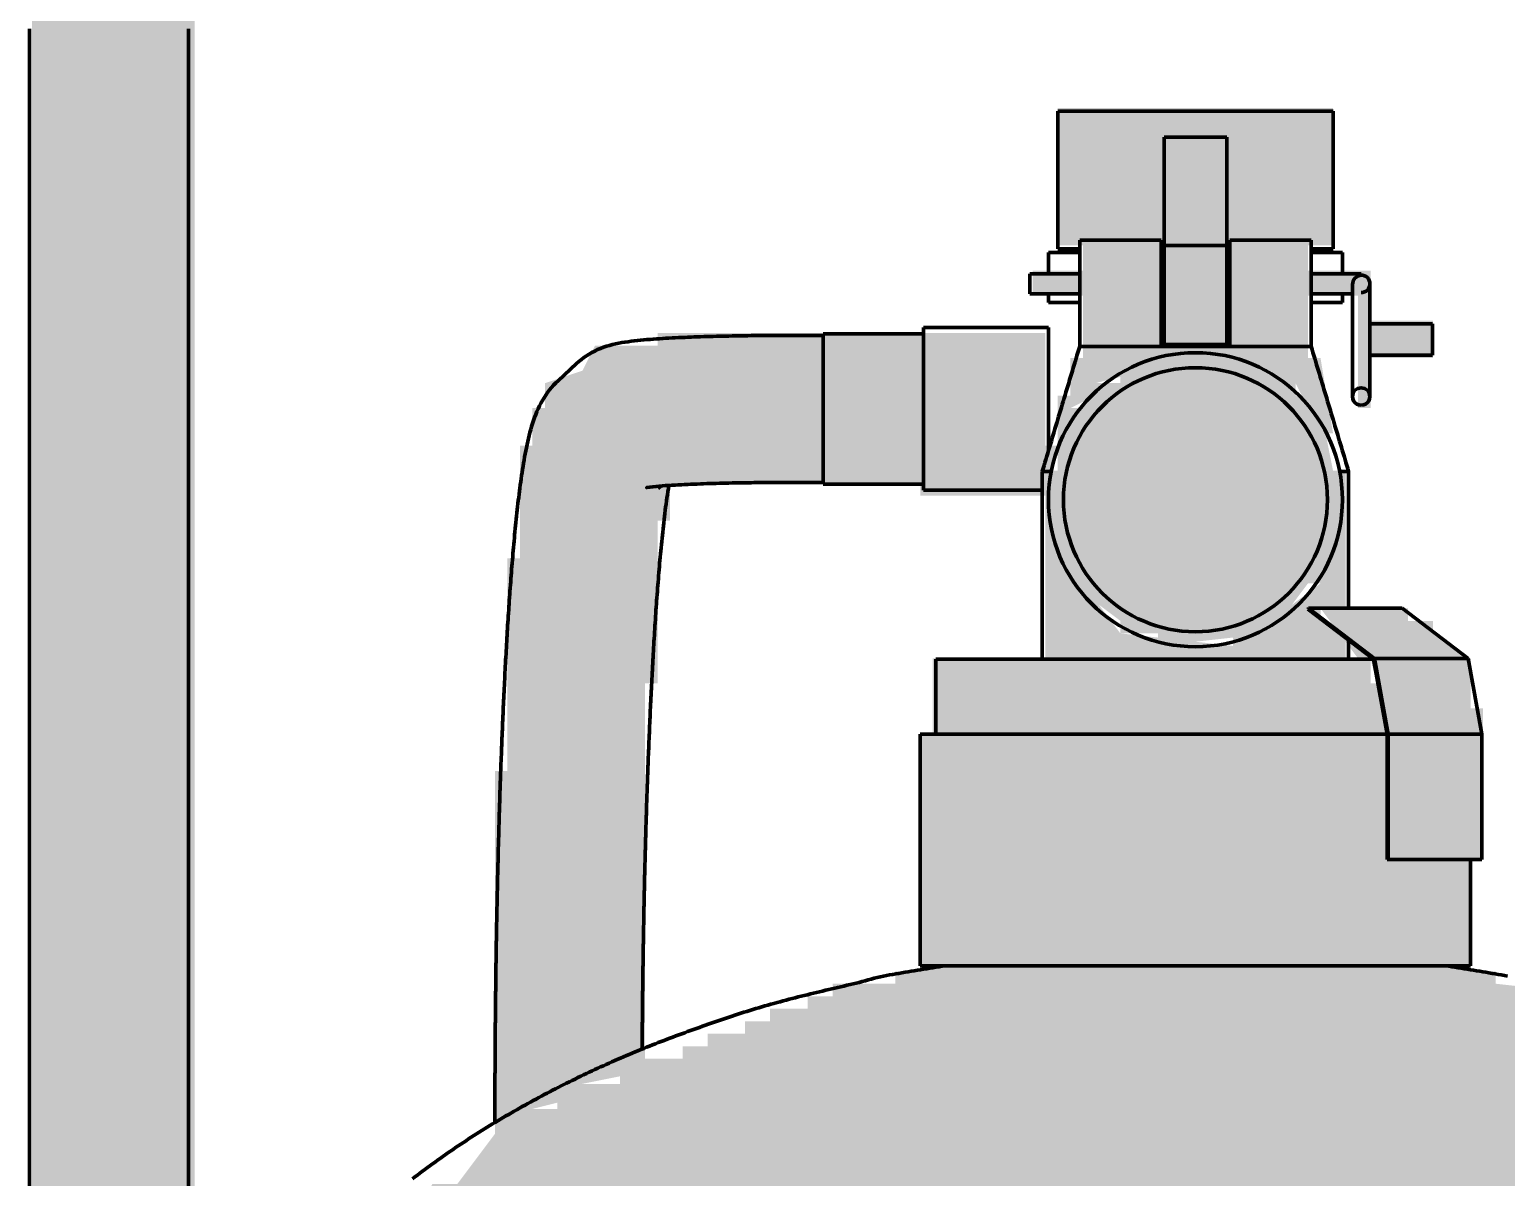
# Model space of a CAD drawing. Header units: millimetres. Extents: x 0 to 420, y 0 to 297.
# Drawn here: x 83.68 to 95.49, y 218.4 to 227.58 of the extents above; entities that cross this region are included whole.
import ezdxf

# ---------------------------------------------------------------- set-up
doc = ezdxf.new("R2010")
doc.units = ezdxf.units.MM
doc.layers.add('01-VISIBLE', color=7, linetype='CONTINUOUS', lineweight=70)
doc.layers.add('13-GRAFICA', color=30, linetype='CONTINUOUS', lineweight=18)

msp = doc.modelspace()

# ---------------------------------------------------------------- hatches: boundary and pattern name
at = {"layer": '13-GRAFICA', "true_color": 0xb21820}
h = msp.add_hatch(color=7, dxfattribs=at)
h.dxf.hatch_style = 1
h.paths.add_polyline_path([(83.7, 208.75), (83.7, 232.35), (83.8, 232.35), (83.8, 232.95), (83.9, 232.95), (83.9, 233.25), (84, 233.25), (84, 233.45), (84.1, 233.45), (84.1, 233.75), (84.2, 233.75), (84.3, 234.15), (84.6, 234.35), (84.6, 234.55), (84.9, 234.75), (84.9, 234.95), (85.2, 235.05), (85.8, 235.75), (86, 235.75), (86, 235.85), (86.2, 235.85), (86.2, 235.95), (86.4, 235.95), (86.4, 236.05), (86.6, 236.05), (86.6, 236.15), (86.8, 236.15), (86.8, 236.25), (87, 236.25), (87, 236.35), (87.7, 236.45), (87.7, 236.55), (88, 236.55), (88, 236.65), (88.8, 236.65), (88.8, 236.75), (97.2, 236.75), (97.2, 236.65), (98, 236.65), (98, 236.55), (98.3, 236.55), (98.3, 236.45), (98.7, 236.45), (98.7, 236.35), (99, 236.35), (99, 236.25), (99.2, 236.25), (99.2, 236.15), (99.4, 236.15), (99.4, 236.05), (99.6, 236.05), (99.6, 235.95), (100.2, 235.75), (100.8, 235.05), (101.1, 234.95), (101.1, 234.75), (101.2, 234.75), (101.2, 234.65), (101.4, 234.55), (101.4, 234.35), (101.7, 234.15), (101.7, 233.95), (101.8, 233.95), (101.8, 233.75), (101.9, 233.75), (101.9, 233.45), (102, 233.45), (102, 233.25), (102.1, 233.25), (102.2, 232.35), (102.3, 232.35), (102.3, 208.75), (102.2, 208.75), (102, 208.45), (101.8, 208.45), (101.7, 208.25), (101.5, 208.25), (101.4, 208.05), (101.2, 208.05), (101.2, 204.95), (101, 204.95), (101, 232.55), (100.9, 232.55), (100.9, 232.85), (100.8, 232.85), (100.8, 233.05), (100.7, 233.05), (100.7, 233.35), (100.6, 233.35), (100.5, 233.65), (100.2, 233.85), (100.2, 234.05), (100.1, 234.05), (100, 234.25), (99.8, 234.25), (99.8, 234.35), (99.7, 234.35), (99.5, 234.65), (99.3, 234.65), (99.2, 234.85), (99, 234.85), (99, 234.95), (98.8, 234.95), (98.8, 235.05), (98.6, 235.05), (98.6, 235.15), (98, 235.25), (98, 235.35), (97.5, 235.35), (97.5, 235.45), (88.5, 235.45), (88.5, 235.35), (88, 235.35), (88, 235.25), (87.7, 235.25), (87.7, 235.15), (87.4, 235.15), (87.4, 235.05), (86.8, 234.85), (86.8, 234.75), (86.5, 234.65), (86.2, 234.25), (86, 234.25), (86, 234.15), (85.8, 234.05), (85.8, 233.85), (85.5, 233.65), (85.5, 233.45), (85.3, 233.35), (85.3, 233.05), (85.2, 233.05), (85.2, 232.85), (85.1, 232.85), (85.1, 232.55), (85, 232.55), (85, 204.95), (84.8, 204.95), (84.8, 208.05), (84.6, 208.05), (84.5, 208.25), (84.3, 208.25), (84.2, 208.45), (84, 208.45), (84, 208.55)])
h = msp.add_hatch(color=7, dxfattribs=at)
h.dxf.hatch_style = 1
h.paths.add_polyline_path([(91.9, 225.85), (91.9, 226.95), (94.1, 226.95), (94.1, 225.85), (93.3, 225.85), (93.3, 225.05), (92.7, 225.05), (92.7, 225.85)])
at = {"layer": '13-GRAFICA', "true_color": 0xcba23e}
h = msp.add_hatch(color=7, dxfattribs=at)
h.dxf.hatch_style = 1
h.paths.add_polyline_path([(91.9, 224.65), (92, 224.65), (92, 224.95), (92.1, 224.95), (92.1, 225.85), (92.7, 225.85), (92.7, 225.05), (93.3, 225.05), (93.3, 225.85), (93.9, 225.85), (93.9, 224.95), (94, 224.95), (94.1, 224.35), (94, 224.35), (94, 224.55), (93.9, 224.55), (93.8, 224.75), (93.6, 224.75), (93.6, 224.85), (93.4, 224.85), (93.4, 224.95), (92.6, 224.95), (92.6, 224.85), (92.2, 224.75), (92.2, 224.65), (92, 224.55), (92, 224.35), (91.9, 224.35)])
at = {"layer": '13-GRAFICA', "true_color": 0xd6d9de}
h = msp.add_hatch(color=7, dxfattribs=at)
h.dxf.hatch_style = 1
h.paths.add_polyline_path([(91.7, 225.65), (92.1, 225.65), (92.1, 225.45), (91.7, 225.45)])
h = msp.add_hatch(color=7, dxfattribs=at)
h.dxf.hatch_style = 1
h.paths.add_polyline_path([(94.3, 225.45), (93.9, 225.45), (93.9, 225.65), (94.4, 225.65), (94.4, 224.55), (94.3, 224.55)])
at = {"layer": '13-GRAFICA', "true_color": 0x202020}
h = msp.add_hatch(color=7, dxfattribs=at)
h.dxf.hatch_style = 1
h.paths.add_polyline_path([(87.4, 218.75), (87.4, 221.65), (87.5, 221.65), (87.5, 223.35), (87.6, 223.35), (87.6, 224.25), (87.7, 224.25), (87.7, 224.55), (87.8, 224.55), (87.8, 224.75), (88.1, 224.85), (88.2, 225.05), (88.7, 225.05), (88.7, 225.15), (90, 225.15), (90, 223.95), (88.8, 223.95), (88.8, 223.65), (88.7, 223.65), (88.7, 222.35), (88.6, 222.35), (88.6, 219.25), (88.1, 219.15), (88.1, 219.05), (87.7, 218.95), (87.6, 218.75)])
at = {"layer": '13-GRAFICA', "true_color": 0xcba23e}
h = msp.add_hatch(color=7, dxfattribs=at)
h.dxf.hatch_style = 1
h.paths.add_polyline_path([(90, 223.95), (90, 225.15), (90.8, 225.15), (90.8, 223.95)])
h = msp.add_hatch(color=7, dxfattribs=at)
h.dxf.hatch_style = 1
h.paths.add_polyline_path([(91.8, 225.15), (91.8, 224.25), (91.9, 224.25), (91.8, 223.85), (90.8, 223.85), (90.8, 225.15)])
at = {"layer": '13-GRAFICA', "true_color": 0xffd200}
h = msp.add_hatch(color=7, dxfattribs=at)
h.dxf.hatch_style = 1
h.paths.add_polyline_path([(94.9, 224.95), (94.4, 224.95), (94.4, 225.25), (94.9, 225.25)])
at = {"layer": '13-GRAFICA', "true_color": 0xffffff}
h = msp.add_hatch(color=7, dxfattribs=at)
h.dxf.hatch_style = 1
h.paths.add_polyline_path([(91.8, 223.65), (91.8, 224.05), (91.9, 224.05), (91.9, 224.35), (92, 224.35), (92, 224.55), (92.1, 224.55), (92.2, 224.75), (92.4, 224.75), (92.4, 224.85), (92.6, 224.85), (92.6, 224.95), (93.4, 224.95), (93.4, 224.85), (93.6, 224.85), (93.6, 224.75), (93.8, 224.75), (93.8, 224.65), (94, 224.55), (94.1, 224.05), (94.2, 224.05), (94.2, 223.65), (94.1, 223.65), (94, 223.15), (93.9, 223.15), (93.6, 222.75), (92.7, 222.65), (92.7, 222.75), (92.4, 222.75), (92.4, 222.85), (92, 223.15), (91.9, 223.65)])
at = {"layer": '13-GRAFICA', "true_color": 0xcba23e}
h = msp.add_hatch(color=7, dxfattribs=at)
h.dxf.hatch_style = 1
h.paths.add_polyline_path([(91.8, 223.65), (91.9, 223.65), (92, 223.15), (92.1, 223.15), (92.4, 222.75), (93.3, 222.65), (93.3, 222.75), (93.6, 222.75), (93.6, 222.85), (94, 223.15), (94.1, 223.65), (94.2, 223.65), (94.2, 222.95), (94, 222.95), (94, 222.85), (94.2, 222.75), (94.2, 222.55), (91.8, 222.55)])
at = {"layer": '13-GRAFICA', "true_color": 0xc81e2d}
h = msp.add_hatch(color=7, dxfattribs=at)
h.dxf.hatch_style = 1
h.paths.add_polyline_path([(94.5, 222.15), (94.4, 222.55), (94.3, 222.55), (94, 222.95), (94.7, 222.95), (94.7, 222.85), (94.9, 222.85), (94.9, 222.75), (95.2, 222.55), (95.2, 222.15), (95.3, 222.15), (95.3, 220.95), (94.5, 220.95)])
at = {"layer": '13-GRAFICA', "true_color": 0xcba23e}
h = msp.add_hatch(color=7, dxfattribs=at)
h.dxf.hatch_style = 1
h.paths.add_polyline_path([(90.9, 221.95), (90.9, 222.55), (94.4, 222.55), (94.4, 222.35), (94.5, 222.35), (94.5, 221.95)])
at = {"layer": '13-GRAFICA', "true_color": 0xb21820}
h = msp.add_hatch(color=7, dxfattribs=at)
h.dxf.hatch_style = 1
h.paths.add_polyline_path([(90.8, 220.05), (90.8, 221.95), (94.5, 221.95), (94.5, 220.95), (95.2, 220.95), (95.2, 220.05)])
h = msp.add_hatch(color=7, dxfattribs=at)
h.dxf.hatch_style = 1
h.paths.add_polyline_path([(85, 215.25), (85.1, 215.75), (85.2, 215.75), (85.2, 215.95), (85.3, 215.95), (85.3, 216.25), (85.4, 216.25), (85.6, 216.85), (85.8, 216.95), (85.8, 217.15), (86, 217.25), (86, 217.45), (86.2, 217.55), (86.2, 217.75), (86.3, 217.75), (86.5, 218.05), (86.7, 218.05), (86.7, 218.15), (86.8, 218.15), (86.9, 218.35), (87.1, 218.35), (87.4, 218.75), (87.6, 218.75), (87.7, 218.95), (87.9, 218.95), (87.9, 219.05), (88.1, 219.05), (88.1, 219.15), (88.4, 219.15), (88.4, 219.25), (88.6, 219.25), (88.6, 219.35), (88.9, 219.35), (88.9, 219.45), (89.1, 219.45), (89.1, 219.55), (89.4, 219.55), (89.4, 219.65), (89.6, 219.65), (89.6, 219.75), (89.9, 219.75), (89.9, 219.85), (90.1, 219.85), (90.1, 219.95), (90.6, 219.95), (90.6, 220.05), (95.4, 220.05), (95.4, 219.95), (96.3, 219.85), (96.3, 219.75), (97.2, 219.55), (97.2, 219.45), (97.4, 219.45), (97.4, 219.35), (97.7, 219.35), (97.7, 219.25), (97.9, 219.25), (97.9, 219.15), (98.5, 218.95), (98.6, 218.75), (98.8, 218.75), (98.8, 218.65), (99.1, 218.55), (99.2, 218.35), (99.4, 218.35), (99.4, 218.25), (100.2, 217.55), (100.2, 217.35), (100.4, 217.25), (100.4, 217.05), (100.6, 216.95), (100.6, 216.75), (100.7, 216.75), (100.7, 216.55), (100.8, 216.55), (100.9, 215.75), (101, 215.75), (101, 215.25), (100.9, 215.25), (100.9, 215.05), (85.1, 215.05), (85.1, 215.25)])

# ---------------------------------------------------------------- linework, layer by layer
at = {"layer": '01-VISIBLE'}
for p, q in [((83.68, 208.75), (83.68, 226.981)), ((84.95, 208.75), (84.95, 226.981)), ((91.9, 226.9228), (94.1, 226.9228)), ((92.75, 225.8504), (92.75, 226.7164)), ((92.75, 226.7164), (93.25, 226.7164)), ((93.25, 225.8504), (93.25, 226.7164)), ((92.075, 225.8935), (92.725, 225.8935)), ((92.075, 225.0435), (92.075, 225.8935)), ((92.725, 225.0435), (92.725, 225.8935)), ((93.275, 225.8935), (93.925, 225.8935)), ((93.275, 225.0435), (93.275, 225.8935)), ((93.925, 225.0435), (93.925, 225.8935)), ((91.825, 225.7935), (92.075, 225.7935)), ((91.9, 225.8228), (92.075, 225.8228)), ((92.725, 225.8228), (92.75, 225.8228)), ((92.725, 225.7935), (92.75, 225.7935)), ((92.75, 225.0582), (92.75, 225.8504)), ((92.75, 225.8504), (93.25, 225.8504)), ((93.25, 225.0582), (93.25, 225.8504)), ((93.25, 225.8228), (93.275, 225.8228)), ((93.25, 225.7935), (93.275, 225.7935)), ((93.925, 225.8228), (94.1, 225.8228)), ((93.925, 225.7935), (94.175, 225.7935)), ((91.675, 225.6235), (92.075, 225.6235)), ((92.725, 225.6235), (92.75, 225.6235)), ((93.25, 225.6235), (93.275, 225.6235)), ((93.925, 225.6235), (94.325, 225.6235)), ((91.675, 225.4635), (92.075, 225.4635)), ((91.825, 225.3935), (92.075, 225.3935)), ((92.725, 225.4635), (92.75, 225.4635)), ((92.725, 225.3935), (92.75, 225.3935)), ((93.25, 225.4635), (93.275, 225.4635)), ((93.25, 225.3935), (93.275, 225.3935)), ((93.925, 225.4635), (94.255, 225.4635)), ((93.925, 225.3935), (94.175, 225.3935)), ((91.825, 225.1935), (90.825, 225.1935)), ((94.395, 225.2235), (94.895, 225.2235)), ((90.025, 225.131), (89.7008, 225.131)), ((90.825, 225.1435), (90.025, 225.1435)), ((92.075, 225.0435), (92.725, 225.0435)), ((92.725, 225.0435), (93.275, 225.0435)), ((92.75, 225.0582), (93.25, 225.0582)), ((92.75, 225.0435), (92.75, 225.0582)), ((93.25, 225.0435), (93.25, 225.0582)), ((93.275, 225.0435), (93.925, 225.0435)), ((94.395, 224.9735), (94.895, 224.9735)), ((88.053, 224.9068), (87.9049, 224.769)), ((91.775, 224.0435), (91.8467, 224.0435)), ((91.775, 222.5435), (91.775, 224.0435)), ((94.1533, 224.0435), (94.225, 224.0435)), ((94.225, 222.9518), (94.225, 224.0435)), ((88.7255, 223.9276), (88.7052, 223.9087)), ((90.025, 223.956), (89.7008, 223.956)), ((90.825, 223.9435), (90.025, 223.9435)), ((91.775, 223.8935), (90.825, 223.8935)), ((93.8988, 222.9435), (93.9036, 222.9518)), ((94.4233, 222.5435), (93.8988, 222.9435)), ((93.9036, 222.9518), (94.6536, 222.9518)), ((93.9036, 222.9518), (94.4311, 222.5495)), ((94.6536, 222.9518), (95.1811, 222.5495)), ((94.225, 222.5435), (94.225, 222.6947)), ((90.925, 221.9435), (90.925, 222.5435)), ((94.5316, 221.9435), (94.4233, 222.5435)), ((94.4311, 222.5495), (95.1811, 222.5495)), ((94.4311, 222.5495), (94.5402, 221.9445)), ((95.1811, 222.5495), (95.2902, 221.9445)), ((90.8, 220.0935), (90.8, 221.9435)), ((94.5316, 220.9435), (94.5316, 221.9435)), ((94.5402, 221.9445), (94.5402, 220.9435)), ((95.2902, 221.9445), (94.5402, 221.9445)), ((95.2902, 221.9445), (95.2902, 220.9435)), ((94.5402, 220.9435), (94.5316, 220.9435)), ((95.2902, 220.9435), (94.5402, 220.9435)), ((95.2, 220.0935), (95.2, 220.9435))]:
    msp.add_line(p, q, dxfattribs=at)
for points in [[(83.68, 226.981), (83.68, 227.006), (83.68, 227.031), (83.68, 227.056), (83.68, 227.081), (83.68, 227.106), (83.68, 227.131), (83.68, 227.156), (83.68, 227.181), (83.68, 227.206), (83.68, 227.231), (83.68, 227.256), (83.68, 227.281), (83.68, 227.306), (83.68, 227.331), (83.68, 227.356), (83.68, 227.381), (83.68, 227.406), (83.68, 227.431), (83.68, 227.456), (83.68, 227.481), (83.68, 227.506), (83.68, 227.531), (83.68, 227.556), (83.68, 227.581)], [(84.95, 226.981), (84.95, 227.006), (84.95, 227.031), (84.95, 227.056), (84.95, 227.081), (84.95, 227.106), (84.95, 227.131), (84.95, 227.156), (84.95, 227.181), (84.95, 227.206), (84.95, 227.231), (84.95, 227.256), (84.95, 227.281), (84.95, 227.306), (84.95, 227.331), (84.95, 227.356), (84.95, 227.381), (84.95, 227.406), (84.95, 227.431), (84.95, 227.456), (84.95, 227.481), (84.95, 227.506), (84.95, 227.531), (84.95, 227.556), (84.95, 227.581)], [(91.9, 226.9228), (91.9, 226.9219), (91.9, 226.921), (91.9, 226.9201), (91.9, 226.9193), (91.9, 226.9184), (91.9, 226.9175)], [(94.1, 226.9228), (94.1, 226.9219), (94.1, 226.921), (94.1, 226.9201), (94.1, 226.9193), (94.1, 226.9184), (94.1, 226.9175)], [(91.9, 226.9175), (91.9, 226.892), (91.9, 226.8666), (91.9, 226.8411), (91.9, 226.8156), (91.9, 226.7902), (91.9, 226.7647), (91.9, 226.7393), (91.9, 226.7138), (91.9, 226.6884), (91.9, 226.6629), (91.9, 226.6374), (91.9, 226.612), (91.9, 226.5865), (91.9, 226.5611), (91.9, 226.5356), (91.9, 226.5102), (91.9, 226.4847), (91.9, 226.4592), (91.9, 226.4338), (91.9, 226.4083), (91.9, 226.3829), (91.9, 226.3574), (91.9, 226.332), (91.9, 226.3065), (91.9, 226.281), (91.9, 226.2556), (91.9, 226.2301), (91.9, 226.2047), (91.9, 226.1792), (91.9, 226.1538), (91.9, 226.1283), (91.9, 226.1028), (91.9, 226.0774), (91.9, 226.0519), (91.9, 226.0265), (91.9, 226.001), (91.9, 225.9756), (91.9, 225.9501), (91.9, 225.9246), (91.9, 225.8992), (91.9, 225.8737), (91.9, 225.8483), (91.9, 225.8228)], [(94.1, 226.9175), (94.1, 226.892), (94.1, 226.8666), (94.1, 226.8411), (94.1, 226.8156), (94.1, 226.7902), (94.1, 226.7647), (94.1, 226.7393), (94.1, 226.7138), (94.1, 226.6884), (94.1, 226.6629), (94.1, 226.6374), (94.1, 226.612), (94.1, 226.5865), (94.1, 226.5611), (94.1, 226.5356), (94.1, 226.5102), (94.1, 226.4847), (94.1, 226.4592), (94.1, 226.4338), (94.1, 226.4083), (94.1, 226.3829), (94.1, 226.3574), (94.1, 226.332), (94.1, 226.3065), (94.1, 226.281), (94.1, 226.2556), (94.1, 226.2301), (94.1, 226.2047), (94.1, 226.1792), (94.1, 226.1538), (94.1, 226.1283), (94.1, 226.1028), (94.1, 226.0774), (94.1, 226.0519), (94.1, 226.0265), (94.1, 226.001), (94.1, 225.9756), (94.1, 225.9501), (94.1, 225.9246), (94.1, 225.8992), (94.1, 225.8737), (94.1, 225.8483), (94.1, 225.8228)], [(91.825, 225.7935), (91.825, 225.7651), (91.825, 225.7368), (91.825, 225.7085), (91.825, 225.6801), (91.825, 225.6518), (91.825, 225.6235)], [(94.175, 225.7935), (94.175, 225.7651), (94.175, 225.7368), (94.175, 225.7085), (94.175, 225.6801), (94.175, 225.6518), (94.175, 225.6235)], [(91.675, 225.6235), (91.675, 225.5968), (91.675, 225.5701), (91.675, 225.5435), (91.675, 225.5168), (91.675, 225.4901), (91.675, 225.4635)], [(94.325, 225.6235), (94.325, 225.6215), (94.325, 225.6196), (94.325, 225.6176), (94.325, 225.6157), (94.325, 225.6137), (94.325, 225.6118)], [(94.325, 225.6135), (94.325, 225.6151), (94.325, 225.6168), (94.325, 225.6185), (94.325, 225.6201), (94.325, 225.6218), (94.325, 225.6235)], [(94.255, 225.5363), (94.2575, 225.5551), (94.2644, 225.5727), (94.2752, 225.5882), (94.2894, 225.6006), (94.3064, 225.6089), (94.325, 225.6118)], [(94.255, 225.5363), (94.255, 225.5108), (94.255, 225.4853), (94.255, 225.4598), (94.255, 225.4343), (94.255, 225.4088), (94.255, 225.3833), (94.255, 225.3578), (94.255, 225.3323), (94.255, 225.3067), (94.255, 225.2812), (94.255, 225.2557), (94.255, 225.2302), (94.255, 225.2047), (94.255, 225.1792), (94.255, 225.1537), (94.255, 225.1282), (94.255, 225.1027), (94.255, 225.0771), (94.255, 225.0516), (94.255, 225.0261), (94.255, 225.0006), (94.255, 224.9751), (94.255, 224.9496), (94.255, 224.9241), (94.255, 224.8986), (94.255, 224.8731), (94.255, 224.8475), (94.255, 224.822), (94.255, 224.7965), (94.255, 224.771), (94.255, 224.7455), (94.255, 224.72), (94.255, 224.6945), (94.255, 224.669), (94.255, 224.6435)], [(94.395, 224.6435), (94.395, 224.6692), (94.395, 224.6949), (94.395, 224.7206), (94.395, 224.7463), (94.395, 224.772), (94.395, 224.7977), (94.395, 224.8235), (94.395, 224.8492), (94.395, 224.8749), (94.395, 224.9006), (94.395, 224.9263), (94.395, 224.952), (94.395, 224.9777), (94.395, 225.0035), (94.395, 225.0292), (94.395, 225.0549), (94.395, 225.0806), (94.395, 225.1063), (94.395, 225.132), (94.395, 225.1577), (94.395, 225.1835), (94.395, 225.2092), (94.395, 225.2349), (94.395, 225.2606), (94.395, 225.2863), (94.395, 225.312), (94.395, 225.3377), (94.395, 225.3635), (94.395, 225.3892), (94.395, 225.4149), (94.395, 225.4406), (94.395, 225.4663), (94.395, 225.492), (94.395, 225.5177), (94.395, 225.5435)], [(91.825, 225.4635), (91.825, 225.4518), (91.825, 225.4401), (91.825, 225.4285), (91.825, 225.4168), (91.825, 225.4051), (91.825, 225.3935)], [(94.175, 225.4635), (94.175, 225.4518), (94.175, 225.4401), (94.175, 225.4285), (94.175, 225.4168), (94.175, 225.4051), (94.175, 225.3935)], [(94.255, 225.4635), (94.255, 225.4378), (94.255, 225.4122), (94.255, 225.3866), (94.255, 225.361), (94.255, 225.3353), (94.255, 225.3097), (94.255, 225.2841), (94.255, 225.2585), (94.255, 225.2328), (94.255, 225.2072), (94.255, 225.1816), (94.255, 225.156), (94.255, 225.1303), (94.255, 225.1047), (94.255, 225.0791), (94.255, 225.0535), (94.255, 225.0278), (94.255, 225.0022), (94.255, 224.9766), (94.255, 224.951), (94.255, 224.9253), (94.255, 224.8997), (94.255, 224.8741), (94.255, 224.8485), (94.255, 224.8228), (94.255, 224.7972), (94.255, 224.7716), (94.255, 224.746), (94.255, 224.7203), (94.255, 224.6947), (94.255, 224.6691), (94.255, 224.6435)], [(90.825, 223.8935), (90.825, 223.9185), (90.825, 223.9435), (90.825, 223.9685), (90.825, 223.9935), (90.825, 224.0185), (90.825, 224.0435), (90.825, 224.0685), (90.825, 224.0935), (90.825, 224.1185), (90.825, 224.1435), (90.825, 224.1685), (90.825, 224.1935), (90.825, 224.2185), (90.825, 224.2435), (90.825, 224.2685), (90.825, 224.2935), (90.825, 224.3185), (90.825, 224.3435), (90.825, 224.3685), (90.825, 224.3935), (90.825, 224.4185), (90.825, 224.4435), (90.825, 224.4685), (90.825, 224.4935), (90.825, 224.5185), (90.825, 224.5435), (90.825, 224.5685), (90.825, 224.5935), (90.825, 224.6185), (90.825, 224.6435), (90.825, 224.6685), (90.825, 224.6935), (90.825, 224.7185), (90.825, 224.7435), (90.825, 224.7685), (90.825, 224.7935), (90.825, 224.8185), (90.825, 224.8435), (90.825, 224.8685), (90.825, 224.8935), (90.825, 224.9185), (90.825, 224.9435), (90.825, 224.9685), (90.825, 224.9935), (90.825, 225.0185), (90.825, 225.0435), (90.825, 225.0685), (90.825, 225.0935), (90.825, 225.1185), (90.825, 225.1435), (90.825, 225.1685), (90.825, 225.1935)], [(91.825, 224.2101), (91.825, 224.2353), (91.825, 224.2605), (91.825, 224.2858), (91.825, 224.311), (91.825, 224.3362), (91.825, 224.3614), (91.825, 224.3866), (91.825, 224.4118), (91.825, 224.437), (91.825, 224.4623), (91.825, 224.4875), (91.825, 224.5127), (91.825, 224.5379), (91.825, 224.5631), (91.825, 224.5883), (91.825, 224.6135), (91.825, 224.6388), (91.825, 224.664), (91.825, 224.6892), (91.825, 224.7144), (91.825, 224.7396), (91.825, 224.7648), (91.825, 224.79), (91.825, 224.8152), (91.825, 224.8405), (91.825, 224.8657), (91.825, 224.8909), (91.825, 224.9161), (91.825, 224.9413), (91.825, 224.9665), (91.825, 224.9917), (91.825, 225.017), (91.825, 225.0422), (91.825, 225.0674), (91.825, 225.0926), (91.825, 225.1178), (91.825, 225.143), (91.825, 225.1682), (91.825, 225.1935)], [(94.395, 225.2235), (94.395, 225.1985), (94.395, 225.1735), (94.395, 225.1485), (94.395, 225.1235), (94.395, 225.0985), (94.395, 225.0735), (94.395, 225.0485), (94.395, 225.0235), (94.395, 224.9985), (94.395, 224.9735)], [(94.895, 225.2235), (94.895, 225.1985), (94.895, 225.1735), (94.895, 225.1485), (94.895, 225.1235), (94.895, 225.0985), (94.895, 225.0735), (94.895, 225.0485), (94.895, 225.0235), (94.895, 224.9985), (94.895, 224.9735)], [(89.7008, 225.131), (89.6755, 225.1309), (89.6503, 225.1309), (89.625, 225.1308), (89.5997, 225.1307), (89.5745, 225.1306), (89.5492, 225.1304), (89.5239, 225.1303), (89.4987, 225.13), (89.4734, 225.1298), (89.4481, 225.1295), (89.4229, 225.1292), (89.3976, 225.1289), (89.3724, 225.1285), (89.3471, 225.1281), (89.3218, 225.1277), (89.2966, 225.1272), (89.2713, 225.1267), (89.2461, 225.1262), (89.2208, 225.1257), (89.1955, 225.1251), (89.1703, 225.1244), (89.145, 225.1238), (89.1198, 225.123), (89.0945, 225.1223), (89.0693, 225.1215), (89.044, 225.1207), (89.0188, 225.1198), (88.9935, 225.1189), (88.9683, 225.1179), (88.943, 225.1169), (88.9178, 225.1158), (88.8926, 225.1147), (88.8673, 225.1135), (88.8421, 225.1123), (88.8168, 225.111), (88.7916, 225.1096), (88.7664, 225.1082), (88.7412, 225.1066), (88.716, 225.105), (88.6908, 225.1033), (88.6656, 225.1015), (88.6404, 225.0995), (88.6152, 225.0975), (88.59, 225.0953), (88.5649, 225.0929), (88.5397, 225.0904), (88.5146, 225.0876), (88.4895, 225.0846), (88.4645, 225.0813), (88.4395, 225.0777), (88.4145, 225.0736), (88.3897, 225.0691), (88.365, 225.064), (88.3404, 225.0582), (88.3159, 225.0517), (88.2917, 225.0445), (88.2678, 225.0364), (88.2442, 225.0274), (88.2209, 225.0175), (88.1981, 225.0068), (88.1757, 224.9951), (88.1538, 224.9825), (88.1324, 224.9691), (88.1116, 224.9548), (88.0914, 224.9396), (88.0718, 224.9236), (88.053, 224.9068)], [(90.025, 223.9435), (90.025, 223.9685), (90.025, 223.9935), (90.025, 224.0185), (90.025, 224.0435), (90.025, 224.0685), (90.025, 224.0935), (90.025, 224.1185), (90.025, 224.1435), (90.025, 224.1685), (90.025, 224.1935), (90.025, 224.2185), (90.025, 224.2435), (90.025, 224.2685), (90.025, 224.2935), (90.025, 224.3185), (90.025, 224.3435), (90.025, 224.3685), (90.025, 224.3935), (90.025, 224.4185), (90.025, 224.4435), (90.025, 224.4685), (90.025, 224.4935), (90.025, 224.5185), (90.025, 224.5435), (90.025, 224.5685), (90.025, 224.5935), (90.025, 224.6185), (90.025, 224.6435), (90.025, 224.6685), (90.025, 224.6935), (90.025, 224.7185), (90.025, 224.7435), (90.025, 224.7685), (90.025, 224.7935), (90.025, 224.8185), (90.025, 224.8435), (90.025, 224.8685), (90.025, 224.8935), (90.025, 224.9185), (90.025, 224.9435), (90.025, 224.9685), (90.025, 224.9935), (90.025, 225.0185), (90.025, 225.0435), (90.025, 225.0685), (90.025, 225.0935), (90.025, 225.1185), (90.025, 225.1435)], [(91.775, 224.0435), (91.7823, 224.0678), (91.7896, 224.0922), (91.797, 224.1166), (91.8043, 224.141), (91.8116, 224.1654), (91.8189, 224.1898), (91.8262, 224.2142), (91.8335, 224.2386), (91.8409, 224.263), (91.8482, 224.2874), (91.8555, 224.3117), (91.8628, 224.3361), (91.8701, 224.3605), (91.8774, 224.3849), (91.8848, 224.4093), (91.8921, 224.4337), (91.8994, 224.4581), (91.9067, 224.4825), (91.914, 224.5069), (91.9213, 224.5313), (91.9287, 224.5556), (91.936, 224.58), (91.9433, 224.6044), (91.9506, 224.6288), (91.9579, 224.6532), (91.9652, 224.6776), (91.9726, 224.702), (91.9799, 224.7264), (91.9872, 224.7508), (91.9945, 224.7752), (92.0018, 224.7995), (92.0091, 224.8239), (92.0165, 224.8483), (92.0238, 224.8727), (92.0311, 224.8971), (92.0384, 224.9215), (92.0457, 224.9459), (92.053, 224.9703), (92.0604, 224.9947), (92.0677, 225.0191), (92.075, 225.0435)], [(94.225, 224.0435), (94.2177, 224.0678), (94.2104, 224.0922), (94.203, 224.1166), (94.1957, 224.141), (94.1884, 224.1654), (94.1811, 224.1898), (94.1738, 224.2142), (94.1665, 224.2386), (94.1591, 224.263), (94.1518, 224.2874), (94.1445, 224.3117), (94.1372, 224.3361), (94.1299, 224.3605), (94.1226, 224.3849), (94.1152, 224.4093), (94.1079, 224.4337), (94.1006, 224.4581), (94.0933, 224.4825), (94.086, 224.5069), (94.0787, 224.5313), (94.0713, 224.5556), (94.064, 224.58), (94.0567, 224.6044), (94.0494, 224.6288), (94.0421, 224.6532), (94.0348, 224.6776), (94.0274, 224.702), (94.0201, 224.7264), (94.0128, 224.7508), (94.0055, 224.7752), (93.9982, 224.7995), (93.9909, 224.8239), (93.9835, 224.8483), (93.9762, 224.8727), (93.9689, 224.8971), (93.9616, 224.9215), (93.9543, 224.9459), (93.947, 224.9703), (93.9396, 224.9947), (93.9323, 225.0191), (93.925, 225.0435)], [(87.9049, 224.769), (87.8869, 224.7516), (87.8695, 224.7335), (87.8529, 224.7147), (87.837, 224.6953), (87.8218, 224.6753), (87.8074, 224.6547), (87.7937, 224.6337), (87.7807, 224.6122), (87.7685, 224.5903), (87.757, 224.568), (87.7461, 224.5454), (87.736, 224.5224), (87.7264, 224.4992), (87.7175, 224.4757), (87.7091, 224.4521), (87.7012, 224.4283), (87.6938, 224.4043), (87.6868, 224.3802), (87.6803, 224.3559), (87.674, 224.3316), (87.6681, 224.3072), (87.6624, 224.2828), (87.6571, 224.2583), (87.6519, 224.2337), (87.647, 224.2091), (87.6423, 224.1844), (87.6377, 224.1597), (87.6334, 224.135), (87.6292, 224.1103), (87.6251, 224.0855), (87.6211, 224.0607), (87.6173, 224.0359), (87.6136, 224.0111), (87.61, 223.9863), (87.6065, 223.9614), (87.6031, 223.9365), (87.5998, 223.9117), (87.5965, 223.8868), (87.5934, 223.8619), (87.5903, 223.837), (87.5873, 223.812), (87.5844, 223.7871), (87.5815, 223.7622), (87.5787, 223.7372), (87.5759, 223.7123), (87.5732, 223.6873), (87.5705, 223.6624), (87.5679, 223.6374), (87.5654, 223.6124), (87.5629, 223.5875), (87.5604, 223.5625), (87.558, 223.5375), (87.5556, 223.5125), (87.5533, 223.4875), (87.551, 223.4625), (87.5488, 223.4375), (87.5465, 223.4125), (87.5444, 223.3875), (87.5422, 223.3625), (87.5401, 223.3375), (87.538, 223.3125), (87.536, 223.2875), (87.534, 223.2624), (87.532, 223.2374), (87.53, 223.2124), (87.5281, 223.1874), (87.5262, 223.1623), (87.5243, 223.1373), (87.5225, 223.1123), (87.5206, 223.0872), (87.5188, 223.0622), (87.5171, 223.0372), (87.5153, 223.0121), (87.5136, 222.9871), (87.5119, 222.962), (87.5102, 222.937), (87.5086, 222.912), (87.5069, 222.8869), (87.5053, 222.8619), (87.5037, 222.8368), (87.5021, 222.8118), (87.5006, 222.7867), (87.499, 222.7617), (87.4975, 222.7366), (87.496, 222.7115), (87.4946, 222.6865), (87.4931, 222.6614), (87.4917, 222.6364), (87.4902, 222.6113), (87.4888, 222.5862), (87.4874, 222.5612), (87.4861, 222.5361), (87.4847, 222.5111), (87.4834, 222.486), (87.482, 222.4609), (87.4807, 222.4359), (87.4794, 222.4108), (87.4782, 222.3857), (87.4769, 222.3607), (87.4756, 222.3356), (87.4744, 222.3105), (87.4732, 222.2855), (87.472, 222.2604), (87.4708, 222.2353), (87.4696, 222.2102), (87.4684, 222.1852), (87.4673, 222.1601), (87.4662, 222.135), (87.465, 222.1099), (87.4639, 222.0849), (87.4628, 222.0598), (87.4617, 222.0347), (87.4607, 222.0096), (87.4596, 221.9846), (87.4586, 221.9595), (87.4575, 221.9344), (87.4565, 221.9093), (87.4555, 221.8842), (87.4545, 221.8592), (87.4535, 221.8341), (87.4525, 221.809), (87.4516, 221.7839), (87.4506, 221.7588), (87.4497, 221.7337), (87.4487, 221.7087), (87.4478, 221.6836), (87.4469, 221.6585), (87.446, 221.6334), (87.4451, 221.6083), (87.4442, 221.5832), (87.4434, 221.5582), (87.4425, 221.5331), (87.4417, 221.508), (87.4408, 221.4829), (87.44, 221.4578), (87.4392, 221.4327), (87.4384, 221.4076), (87.4376, 221.3825), (87.4368, 221.3575), (87.436, 221.3324), (87.4353, 221.3073), (87.4345, 221.2822), (87.4338, 221.2571), (87.433, 221.232), (87.4323, 221.2069), (87.4316, 221.1818), (87.4309, 221.1567), (87.4302, 221.1317), (87.4295, 221.1066), (87.4288, 221.0815), (87.4281, 221.0564), (87.4275, 221.0313), (87.4268, 221.0062), (87.4262, 220.9811), (87.4255, 220.956), (87.4249, 220.9309), (87.4243, 220.9058), (87.4237, 220.8807), (87.4231, 220.8556), (87.4225, 220.8305), (87.4219, 220.8055), (87.4213, 220.7804), (87.4208, 220.7553), (87.4202, 220.7302), (87.4196, 220.7051), (87.4191, 220.68), (87.4186, 220.6549), (87.418, 220.6298), (87.4175, 220.6047), (87.417, 220.5796), (87.4165, 220.5545), (87.416, 220.5294), (87.4155, 220.5043), (87.415, 220.4792), (87.4146, 220.4541), (87.4141, 220.429), (87.4137, 220.4039), (87.4132, 220.3788), (87.4128, 220.3537), (87.4124, 220.3286), (87.4119, 220.3035), (87.4115, 220.2784), (87.4111, 220.2534), (87.4107, 220.2283), (87.4103, 220.2032), (87.4099, 220.1781), (87.4096, 220.153), (87.4092, 220.1279), (87.4088, 220.1028), (87.4085, 220.0777), (87.4081, 220.0526), (87.4078, 220.0275), (87.4075, 220.0024), (87.4071, 219.9773), (87.4068, 219.9522), (87.4065, 219.9271), (87.4062, 219.902), (87.4059, 219.8769), (87.4056, 219.8518), (87.4053, 219.8267), (87.4051, 219.8016), (87.4048, 219.7765), (87.4045, 219.7514), (87.4043, 219.7263), (87.4041, 219.7012), (87.4038, 219.6761), (87.4036, 219.651), (87.4034, 219.6259), (87.4032, 219.6008), (87.4029, 219.5757), (87.4027, 219.5506), (87.4025, 219.5255), (87.4024, 219.5004), (87.4022, 219.4753), (87.402, 219.4502), (87.4018, 219.4251), (87.4017, 219.4), (87.4015, 219.3749), (87.4014, 219.3498), (87.4013, 219.3247), (87.4011, 219.2996), (87.401, 219.2745), (87.4009, 219.2494), (87.4008, 219.2243), (87.4007, 219.1992), (87.4006, 219.1741), (87.4005, 219.149), (87.4004, 219.1239), (87.4003, 219.0988), (87.4003, 219.0737), (87.4002, 219.0486), (87.4002, 219.0235), (87.4001, 218.9984), (87.4001, 218.9733), (87.4001, 218.9482), (87.4, 218.9231), (87.4, 218.898), (87.4, 218.8729), (87.4, 218.8478)], [(94.255, 224.6435), (94.2603, 224.6702), (94.2755, 224.6929), (94.2982, 224.7081), (94.325, 224.7135), (94.3518, 224.7081), (94.3745, 224.6929), (94.3897, 224.6702), (94.395, 224.6435)], [(94.325, 224.5735), (94.3069, 224.5758), (94.29, 224.5828), (94.2755, 224.594), (94.2644, 224.6085), (94.2574, 224.6253), (94.255, 224.6435)], [(94.325, 224.5735), (94.3431, 224.5758), (94.36, 224.5828), (94.3745, 224.594), (94.3856, 224.6085), (94.3926, 224.6253), (94.395, 224.6435)], [(94.395, 224.6435), (94.395, 224.6435), (94.395, 224.6435), (94.395, 224.6435), (94.395, 224.6435), (94.395, 224.6435), (94.395, 224.6435)], [(88.7908, 223.9324), (88.7866, 223.9077), (88.7826, 223.8829), (88.7788, 223.8581), (88.7751, 223.8333), (88.7716, 223.8085), (88.7681, 223.7837), (88.7648, 223.7588), (88.7616, 223.734), (88.7584, 223.7091), (88.7554, 223.6842), (88.7524, 223.6593), (88.7495, 223.6344), (88.7467, 223.6095), (88.7439, 223.5846), (88.7412, 223.5597), (88.7386, 223.5348), (88.736, 223.5098), (88.7335, 223.4849), (88.731, 223.4599), (88.7286, 223.435), (88.7262, 223.41), (88.7239, 223.3851), (88.7216, 223.3601), (88.7193, 223.3352), (88.7171, 223.3102), (88.7149, 223.2852), (88.7128, 223.2602), (88.7107, 223.2353), (88.7086, 223.2103), (88.7066, 223.1853), (88.7046, 223.1603), (88.7026, 223.1353), (88.7006, 223.1103), (88.6987, 223.0853), (88.6968, 223.0603), (88.695, 223.0353), (88.6932, 223.0103), (88.6913, 222.9853), (88.6896, 222.9603), (88.6878, 222.9353), (88.6861, 222.9103), (88.6844, 222.8853), (88.6827, 222.8603), (88.6811, 222.8353), (88.6794, 222.8102), (88.6778, 222.7852), (88.6762, 222.7602), (88.6746, 222.7352), (88.6731, 222.7102), (88.6716, 222.6851), (88.6701, 222.6601), (88.6686, 222.6351), (88.6671, 222.6101), (88.6656, 222.585), (88.6642, 222.56), (88.6628, 222.535), (88.6614, 222.51), (88.66, 222.4849), (88.6586, 222.4599), (88.6573, 222.4349), (88.656, 222.4098), (88.6547, 222.3848), (88.6534, 222.3598), (88.6521, 222.3347), (88.6508, 222.3097), (88.6496, 222.2847), (88.6483, 222.2596), (88.6471, 222.2346), (88.6459, 222.2095), (88.6447, 222.1845), (88.6435, 222.1595), (88.6424, 222.1344), (88.6412, 222.1094), (88.6401, 222.0843), (88.6389, 222.0593), (88.6378, 222.0342), (88.6367, 222.0092), (88.6357, 221.9842), (88.6346, 221.9591), (88.6335, 221.9341), (88.6325, 221.909), (88.6314, 221.884), (88.6304, 221.8589), (88.6294, 221.8339), (88.6284, 221.8088), (88.6274, 221.7838), (88.6265, 221.7587), (88.6255, 221.7337), (88.6246, 221.7086), (88.6236, 221.6836), (88.6227, 221.6585), (88.6218, 221.6335), (88.6209, 221.6084), (88.62, 221.5834), (88.6191, 221.5583), (88.6182, 221.5333), (88.6174, 221.5082), (88.6165, 221.4832), (88.6157, 221.4581), (88.6148, 221.433), (88.614, 221.408), (88.6132, 221.3829), (88.6124, 221.3579), (88.6116, 221.3328), (88.6108, 221.3078), (88.6101, 221.2827), (88.6093, 221.2576), (88.6086, 221.2326), (88.6078, 221.2075), (88.6071, 221.1825), (88.6064, 221.1574), (88.6057, 221.1324), (88.605, 221.1073), (88.6043, 221.0822), (88.6036, 221.0572), (88.6029, 221.0321), (88.6022, 221.0071), (88.6016, 220.982), (88.6009, 220.9569), (88.6003, 220.9319), (88.5997, 220.9068), (88.599, 220.8818), (88.5984, 220.8567), (88.5978, 220.8316), (88.5972, 220.8066), (88.5967, 220.7815), (88.5961, 220.7565), (88.5955, 220.7314), (88.595, 220.7063), (88.5944, 220.6813), (88.5939, 220.6562), (88.5933, 220.6311), (88.5928, 220.6061), (88.5923, 220.581), (88.5918, 220.556), (88.5913, 220.5309), (88.5908, 220.5058), (88.5903, 220.4808), (88.5898, 220.4557), (88.5893, 220.4306), (88.5889, 220.4056), (88.5884, 220.3805), (88.588, 220.3554), (88.5876, 220.3304), (88.5871, 220.3053), (88.5867, 220.2802), (88.5863, 220.2552), (88.5859, 220.2301), (88.5855, 220.2051), (88.5851, 220.18), (88.5847, 220.1549), (88.5843, 220.1299), (88.584, 220.1048), (88.5836, 220.0797), (88.5833, 220.0547), (88.5829, 220.0296), (88.5826, 220.0045), (88.5823, 219.9795), (88.5819, 219.9544), (88.5816, 219.9293), (88.5813, 219.9043), (88.581, 219.8792), (88.5807, 219.8541), (88.5804, 219.8291), (88.5802, 219.804), (88.5799, 219.7789), (88.5796, 219.7539), (88.5794, 219.7288), (88.5791, 219.7037), (88.5789, 219.6787), (88.5787, 219.6536), (88.5784, 219.6285), (88.5782, 219.6035), (88.578, 219.5784), (88.5778, 219.5533), (88.5776, 219.5282), (88.5774, 219.5032), (88.5772, 219.4781), (88.5771, 219.453), (88.5769, 219.428)], [(88.613, 223.9155), (88.6381, 223.919), (88.6633, 223.9219), (88.6885, 223.9244), (88.7137, 223.9266), (88.7389, 223.9287), (88.7642, 223.9306), (88.7895, 223.9323), (88.8147, 223.9339), (88.84, 223.9355), (88.8653, 223.9369), (88.8906, 223.9382), (88.9159, 223.9395), (88.9412, 223.9407), (88.9665, 223.9418), (88.9918, 223.9429), (89.0171, 223.9439), (89.0424, 223.9449), (89.0677, 223.9458), (89.093, 223.9467), (89.1184, 223.9475), (89.1437, 223.9482), (89.169, 223.949), (89.1943, 223.9497), (89.2196, 223.9503), (89.2449, 223.9509), (89.2703, 223.9515), (89.2956, 223.952), (89.3209, 223.9525), (89.3462, 223.9529), (89.3716, 223.9534), (89.3969, 223.9538), (89.4222, 223.9541), (89.4475, 223.9544), (89.4729, 223.9547), (89.4982, 223.955), (89.5235, 223.9552), (89.5488, 223.9554), (89.5742, 223.9556), (89.5995, 223.9557), (89.6248, 223.9558), (89.6501, 223.9559), (89.6755, 223.9559), (89.7008, 223.956)], [(88.6135, 223.9156), (88.6134, 223.9156), (88.6133, 223.9156), (88.6132, 223.9155), (88.6132, 223.9155), (88.6131, 223.9155), (88.613, 223.9155)], [(90.925, 222.5435), (90.9502, 222.5435), (90.9753, 222.5435), (91.0005, 222.5435), (91.0257, 222.5435), (91.0508, 222.5435), (91.076, 222.5435), (91.1012, 222.5435), (91.1263, 222.5435), (91.1515, 222.5435), (91.1767, 222.5435), (91.2018, 222.5435), (91.227, 222.5435), (91.2522, 222.5435), (91.2773, 222.5435), (91.3025, 222.5435), (91.3277, 222.5435), (91.3528, 222.5435), (91.378, 222.5435), (91.4032, 222.5435), (91.4284, 222.5435), (91.4535, 222.5435), (91.4787, 222.5435), (91.5039, 222.5435), (91.529, 222.5435), (91.5542, 222.5435), (91.5794, 222.5435), (91.6045, 222.5435), (91.6297, 222.5435), (91.6549, 222.5435), (91.68, 222.5435), (91.7052, 222.5435), (91.7304, 222.5435), (91.7555, 222.5435), (91.7807, 222.5435), (91.8059, 222.5435), (91.831, 222.5435), (91.8562, 222.5435), (91.8814, 222.5435), (91.9065, 222.5435), (91.9317, 222.5435), (91.9569, 222.5435), (91.982, 222.5435), (92.0072, 222.5435), (92.0324, 222.5435), (92.0575, 222.5435), (92.0827, 222.5435), (92.1079, 222.5435), (92.133, 222.5435), (92.1582, 222.5435), (92.1834, 222.5435), (92.2085, 222.5435), (92.2337, 222.5435), (92.2589, 222.5435), (92.2841, 222.5435), (92.3092, 222.5435), (92.3344, 222.5435), (92.3596, 222.5435), (92.3847, 222.5435), (92.4099, 222.5435), (92.4351, 222.5435), (92.4602, 222.5435), (92.4854, 222.5435), (92.5106, 222.5435), (92.5357, 222.5435), (92.5609, 222.5435), (92.5861, 222.5435), (92.6112, 222.5435), (92.6364, 222.5435), (92.6616, 222.5435), (92.6867, 222.5435), (92.7119, 222.5435), (92.7371, 222.5435), (92.7622, 222.5435), (92.7874, 222.5435), (92.8126, 222.5435), (92.8377, 222.5435), (92.8629, 222.5435), (92.8881, 222.5435), (92.9132, 222.5435), (92.9384, 222.5435), (92.9636, 222.5435), (92.9887, 222.5435), (93.0139, 222.5435), (93.0391, 222.5435), (93.0642, 222.5435), (93.0894, 222.5435), (93.1146, 222.5435), (93.1398, 222.5435), (93.1649, 222.5435), (93.1901, 222.5435), (93.2153, 222.5435), (93.2404, 222.5435), (93.2656, 222.5435), (93.2908, 222.5435), (93.3159, 222.5435), (93.3411, 222.5435), (93.3663, 222.5435), (93.3914, 222.5435), (93.4166, 222.5435), (93.4418, 222.5435), (93.4669, 222.5435), (93.4921, 222.5435), (93.5173, 222.5435), (93.5424, 222.5435), (93.5676, 222.5435), (93.5928, 222.5435), (93.6179, 222.5435), (93.6431, 222.5435), (93.6683, 222.5435), (93.6934, 222.5435), (93.7186, 222.5435), (93.7438, 222.5435), (93.7689, 222.5435), (93.7941, 222.5435), (93.8193, 222.5435), (93.8444, 222.5435), (93.8696, 222.5435), (93.8948, 222.5435), (93.9199, 222.5435), (93.9451, 222.5435), (93.9703, 222.5435), (93.9955, 222.5435), (94.0206, 222.5435), (94.0458, 222.5435), (94.071, 222.5435), (94.0961, 222.5435), (94.1213, 222.5435), (94.1465, 222.5435), (94.1716, 222.5435), (94.1968, 222.5435), (94.222, 222.5435), (94.2471, 222.5435), (94.2723, 222.5435), (94.2975, 222.5435), (94.3226, 222.5435), (94.3478, 222.5435), (94.373, 222.5435), (94.3981, 222.5435), (94.4233, 222.5435)], [(90.8, 221.9435), (90.825, 221.9435), (90.8501, 221.9435), (90.8751, 221.9435), (90.9002, 221.9435), (90.9252, 221.9435), (90.9503, 221.9435), (90.9753, 221.9435), (91.0004, 221.9435), (91.0254, 221.9435), (91.0504, 221.9435), (91.0755, 221.9435), (91.1005, 221.9435), (91.1256, 221.9435), (91.1506, 221.9435), (91.1757, 221.9435), (91.2007, 221.9435), (91.2257, 221.9435), (91.2508, 221.9435), (91.2758, 221.9435), (91.3009, 221.9435), (91.3259, 221.9435), (91.351, 221.9435), (91.376, 221.9435), (91.4011, 221.9435), (91.4261, 221.9435), (91.4511, 221.9435), (91.4762, 221.9435), (91.5012, 221.9435), (91.5263, 221.9435), (91.5513, 221.9435), (91.5764, 221.9435), (91.6014, 221.9435), (91.6265, 221.9435), (91.6515, 221.9435), (91.6765, 221.9435), (91.7016, 221.9435), (91.7266, 221.9435), (91.7517, 221.9435), (91.7767, 221.9435), (91.8018, 221.9435), (91.8268, 221.9435), (91.8518, 221.9435), (91.8769, 221.9435), (91.9019, 221.9435), (91.927, 221.9435), (91.952, 221.9435), (91.9771, 221.9435), (92.0021, 221.9435), (92.0272, 221.9435), (92.0522, 221.9435), (92.0772, 221.9435), (92.1023, 221.9435), (92.1273, 221.9435), (92.1524, 221.9435), (92.1774, 221.9435), (92.2025, 221.9435), (92.2275, 221.9435), (92.2526, 221.9435), (92.2776, 221.9435), (92.3026, 221.9435), (92.3277, 221.9435), (92.3527, 221.9435), (92.3778, 221.9435), (92.4028, 221.9435), (92.4279, 221.9435), (92.4529, 221.9435), (92.4779, 221.9435), (92.503, 221.9435), (92.528, 221.9435), (92.5531, 221.9435), (92.5781, 221.9435), (92.6032, 221.9435), (92.6282, 221.9435), (92.6533, 221.9435), (92.6783, 221.9435), (92.7033, 221.9435), (92.7284, 221.9435), (92.7534, 221.9435), (92.7785, 221.9435), (92.8035, 221.9435), (92.8286, 221.9435), (92.8536, 221.9435), (92.8787, 221.9435), (92.9037, 221.9435), (92.9287, 221.9435), (92.9538, 221.9435), (92.9788, 221.9435), (93.0039, 221.9435), (93.0289, 221.9435), (93.054, 221.9435), (93.079, 221.9435), (93.104, 221.9435), (93.1291, 221.9435), (93.1541, 221.9435), (93.1792, 221.9435), (93.2042, 221.9435), (93.2293, 221.9435), (93.2543, 221.9435), (93.2794, 221.9435), (93.3044, 221.9435), (93.3294, 221.9435), (93.3545, 221.9435), (93.3795, 221.9435), (93.4046, 221.9435), (93.4296, 221.9435), (93.4547, 221.9435), (93.4797, 221.9435), (93.5048, 221.9435), (93.5298, 221.9435), (93.5548, 221.9435), (93.5799, 221.9435), (93.6049, 221.9435), (93.63, 221.9435), (93.655, 221.9435), (93.6801, 221.9435), (93.7051, 221.9435), (93.7301, 221.9435), (93.7552, 221.9435), (93.7802, 221.9435), (93.8053, 221.9435), (93.8303, 221.9435), (93.8554, 221.9435), (93.8804, 221.9435), (93.9055, 221.9435), (93.9305, 221.9435), (93.9555, 221.9435), (93.9806, 221.9435), (94.0056, 221.9435), (94.0307, 221.9435), (94.0557, 221.9435), (94.0808, 221.9435), (94.1058, 221.9435), (94.1309, 221.9435), (94.1559, 221.9435), (94.1809, 221.9435), (94.206, 221.9435), (94.231, 221.9435), (94.2561, 221.9435), (94.2811, 221.9435), (94.3062, 221.9435), (94.3312, 221.9435), (94.3562, 221.9435), (94.3813, 221.9435), (94.4063, 221.9435), (94.4314, 221.9435), (94.4564, 221.9435), (94.4815, 221.9435), (94.5065, 221.9435), (94.5316, 221.9435)], [(86.741, 218.3904), (86.7608, 218.4057), (86.7807, 218.4209), (86.8007, 218.4361), (86.8207, 218.4511), (86.8407, 218.4661), (86.8609, 218.481), (86.8811, 218.4959), (86.9013, 218.5106), (86.9216, 218.5253), (86.942, 218.5399), (86.9624, 218.5544), (86.9828, 218.5689), (87.0033, 218.5832), (87.0239, 218.5975), (87.0445, 218.6118), (87.0652, 218.6259), (87.0859, 218.64), (87.1067, 218.654), (87.1275, 218.6679), (87.1484, 218.6817), (87.1693, 218.6955), (87.1903, 218.7092), (87.2113, 218.7228), (87.2324, 218.7364), (87.2535, 218.7499), (87.2746, 218.7633), (87.2958, 218.7766), (87.3171, 218.7899), (87.3384, 218.8031), (87.3597, 218.8162), (87.3811, 218.8293), (87.4025, 218.8422), (87.424, 218.8551), (87.4455, 218.868), (87.4671, 218.8807), (87.4886, 218.8934), (87.5103, 218.9061), (87.532, 218.9186), (87.5537, 218.9311), (87.5754, 218.9435), (87.5972, 218.9558), (87.6191, 218.9681), (87.6409, 218.9803), (87.6628, 218.9925), (87.6848, 219.0045), (87.7068, 219.0165), (87.7288, 219.0285), (87.7509, 219.0403), (87.773, 219.0521), (87.7951, 219.0639), (87.8173, 219.0755), (87.8395, 219.0871), (87.8617, 219.0986), (87.884, 219.1101), (87.9063, 219.1215), (87.9286, 219.1328), (87.951, 219.1441), (87.9734, 219.1553), (87.9958, 219.1664), (88.0183, 219.1775), (88.0408, 219.1885), (88.0634, 219.1994), (88.0859, 219.2103), (88.1085, 219.2211), (88.1311, 219.2319), (88.1538, 219.2426), (88.1765, 219.2532), (88.1992, 219.2638), (88.2219, 219.2743), (88.2447, 219.2847), (88.2675, 219.2951), (88.2903, 219.3054), (88.3132, 219.3156), (88.3361, 219.3258), (88.359, 219.3359), (88.3819, 219.3459), (88.4049, 219.3559), (88.4279, 219.3658), (88.451, 219.3756), (88.474, 219.3854), (88.4971, 219.3951), (88.5203, 219.4047), (88.5434, 219.4143), (88.5666, 219.4238), (88.5898, 219.4332), (88.613, 219.4426), (88.6363, 219.4519), (88.6596, 219.4611), (88.6829, 219.4703), (88.7062, 219.4794), (88.7295, 219.4885), (88.7529, 219.4975), (88.7763, 219.5064), (88.7997, 219.5153), (88.8232, 219.5241), (88.8466, 219.5329), (88.8701, 219.5416), (88.8936, 219.5503), (88.9171, 219.5589), (88.9407, 219.5675), (88.9642, 219.576), (88.9878, 219.5845), (89.0114, 219.5929), (89.035, 219.6013), (89.0586, 219.6096), (89.0823, 219.6179), (89.1059, 219.6262), (89.1296, 219.6344), (89.1532, 219.6426), (89.1769, 219.6507), (89.2006, 219.6588), (89.2244, 219.6668), (89.2481, 219.6748), (89.2719, 219.6827), (89.2956, 219.6906), (89.3194, 219.6985), (89.3433, 219.7062), (89.3671, 219.7139), (89.391, 219.7215), (89.4149, 219.729), (89.4388, 219.7365), (89.4627, 219.7438), (89.4867, 219.7511), (89.5107, 219.7583), (89.5347, 219.7654), (89.5588, 219.7724), (89.5828, 219.7793), (89.6069, 219.7861), (89.631, 219.7929), (89.6552, 219.7995), (89.6794, 219.8061), (89.7036, 219.8126), (89.7278, 219.8191), (89.752, 219.8254), (89.7762, 219.8317), (89.8005, 219.8379), (89.8248, 219.8441), (89.8491, 219.8502), (89.8734, 219.8562), (89.8977, 219.8622), (89.922, 219.8682), (89.9464, 219.8741), (89.9707, 219.8799), (89.9951, 219.8858), (90.0195, 219.8916), (90.0438, 219.8974), (90.0682, 219.9031), (90.0926, 219.9089), (90.117, 219.9146), (90.1413, 219.9204), (90.1657, 219.9261), (90.1901, 219.9319), (90.2145, 219.9377), (90.2388, 219.9435), (90.2632, 219.9493), (90.2876, 219.9552), (90.3119, 219.9611), (90.3362, 219.9671), (90.3604, 219.9735), (90.3846, 219.9802), (90.4086, 219.9873), (90.4326, 219.9943), (90.4569, 220.0006), (90.4813, 220.006), (90.5059, 220.011), (90.5305, 220.0157), (90.5551, 220.0202), (90.5798, 220.0246), (90.6045, 220.0288), (90.6292, 220.0331), (90.6539, 220.0372), (90.6786, 220.0414), (90.7033, 220.0455), (90.728, 220.0496), (90.7527, 220.0537), (90.7774, 220.0577), (90.8021, 220.0617), (90.8269, 220.0657), (90.8516, 220.0697), (90.8763, 220.0737), (90.9011, 220.0776), (90.9258, 220.0816), (90.9505, 220.0855), (90.9753, 220.0894), (91, 220.0935)], [(90.8, 220.0935), (90.825, 220.0935), (90.85, 220.0935), (90.875, 220.0935), (90.9, 220.0935), (90.925, 220.0935), (90.95, 220.0935), (90.975, 220.0935), (91, 220.0935), (91.025, 220.0935), (91.05, 220.0935), (91.075, 220.0935), (91.1, 220.0935), (91.125, 220.0935), (91.15, 220.0935), (91.175, 220.0935), (91.2, 220.0935), (91.225, 220.0935), (91.25, 220.0935), (91.275, 220.0935), (91.3, 220.0935), (91.325, 220.0935), (91.35, 220.0935), (91.375, 220.0935), (91.4, 220.0935), (91.425, 220.0935), (91.45, 220.0935), (91.475, 220.0935), (91.5, 220.0935), (91.525, 220.0935), (91.55, 220.0935), (91.575, 220.0935), (91.6, 220.0935), (91.625, 220.0935), (91.65, 220.0935), (91.675, 220.0935), (91.7, 220.0935), (91.725, 220.0935), (91.75, 220.0935), (91.775, 220.0935), (91.8, 220.0935), (91.825, 220.0935), (91.85, 220.0935), (91.875, 220.0935), (91.9, 220.0935), (91.925, 220.0935), (91.95, 220.0935), (91.975, 220.0935), (92, 220.0935), (92.025, 220.0935), (92.05, 220.0935), (92.075, 220.0935), (92.1, 220.0935), (92.125, 220.0935), (92.15, 220.0935), (92.175, 220.0935), (92.2, 220.0935), (92.225, 220.0935), (92.25, 220.0935), (92.275, 220.0935), (92.3, 220.0935), (92.325, 220.0935), (92.35, 220.0935), (92.375, 220.0935), (92.4, 220.0935), (92.425, 220.0935), (92.45, 220.0935), (92.475, 220.0935), (92.5, 220.0935), (92.525, 220.0935), (92.55, 220.0935), (92.575, 220.0935), (92.6, 220.0935), (92.625, 220.0935), (92.65, 220.0935), (92.675, 220.0935), (92.7, 220.0935), (92.725, 220.0935), (92.75, 220.0935), (92.775, 220.0935), (92.8, 220.0935), (92.825, 220.0935), (92.85, 220.0935), (92.875, 220.0935), (92.9, 220.0935), (92.925, 220.0935), (92.95, 220.0935), (92.975, 220.0935), (93, 220.0935), (93.025, 220.0935), (93.05, 220.0935), (93.075, 220.0935), (93.1, 220.0935), (93.125, 220.0935), (93.15, 220.0935), (93.175, 220.0935), (93.2, 220.0935), (93.225, 220.0935), (93.25, 220.0935), (93.275, 220.0935), (93.3, 220.0935), (93.325, 220.0935), (93.35, 220.0935), (93.375, 220.0935), (93.4, 220.0935), (93.425, 220.0935), (93.45, 220.0935), (93.475, 220.0935), (93.5, 220.0935), (93.525, 220.0935), (93.55, 220.0935), (93.575, 220.0935), (93.6, 220.0935), (93.625, 220.0935), (93.65, 220.0935), (93.675, 220.0935), (93.7, 220.0935), (93.725, 220.0935), (93.75, 220.0935), (93.775, 220.0935), (93.8, 220.0935), (93.825, 220.0935), (93.85, 220.0935), (93.875, 220.0935), (93.9, 220.0935), (93.925, 220.0935), (93.95, 220.0935), (93.975, 220.0935), (94, 220.0935), (94.025, 220.0935), (94.05, 220.0935), (94.075, 220.0935), (94.1, 220.0935), (94.125, 220.0935), (94.15, 220.0935), (94.175, 220.0935), (94.2, 220.0935), (94.225, 220.0935), (94.25, 220.0935), (94.275, 220.0935), (94.3, 220.0935), (94.325, 220.0935), (94.35, 220.0935), (94.375, 220.0935), (94.4, 220.0935), (94.425, 220.0935), (94.45, 220.0935), (94.475, 220.0935), (94.5, 220.0935), (94.525, 220.0935), (94.55, 220.0935), (94.575, 220.0935), (94.6, 220.0935), (94.625, 220.0935), (94.65, 220.0935), (94.675, 220.0935), (94.7, 220.0935), (94.725, 220.0935), (94.75, 220.0935), (94.775, 220.0935), (94.8, 220.0935), (94.825, 220.0935), (94.85, 220.0935), (94.875, 220.0935), (94.9, 220.0935), (94.925, 220.0935), (94.95, 220.0935), (94.975, 220.0935), (95, 220.0935), (95.025, 220.0935), (95.05, 220.0935), (95.075, 220.0935), (95.1, 220.0935), (95.125, 220.0935), (95.15, 220.0935), (95.175, 220.0935), (95.2, 220.0935)], [(95.4946, 220.0109), (95.47, 220.0156), (95.4453, 220.0201), (95.4207, 220.0245), (95.396, 220.0288), (95.3713, 220.033), (95.3466, 220.0372), (95.3219, 220.0413), (95.2972, 220.0454), (95.2725, 220.0495), (95.2478, 220.0536), (95.2231, 220.0576), (95.1983, 220.0616), (95.1736, 220.0656), (95.1489, 220.0696), (95.1242, 220.0736), (95.0994, 220.0776), (95.0747, 220.0815), (95.05, 220.0855), (95.0252, 220.0894), (95.0005, 220.0934)]]:
    msp.add_lwpolyline(points, dxfattribs=at)
msp.add_circle((93, 223.8185), 1.055, dxfattribs=at)
for centre, radius, start, end in [((94.325, 225.5435), 0.07, -90, 90), ((93, 223.8185), 1.175, 90, -90), ((93, 223.8185), 1.175, -90, 90)]:
    msp.add_arc(centre, radius, start, end, dxfattribs=at)

doc.saveas('drawing.dxf')
